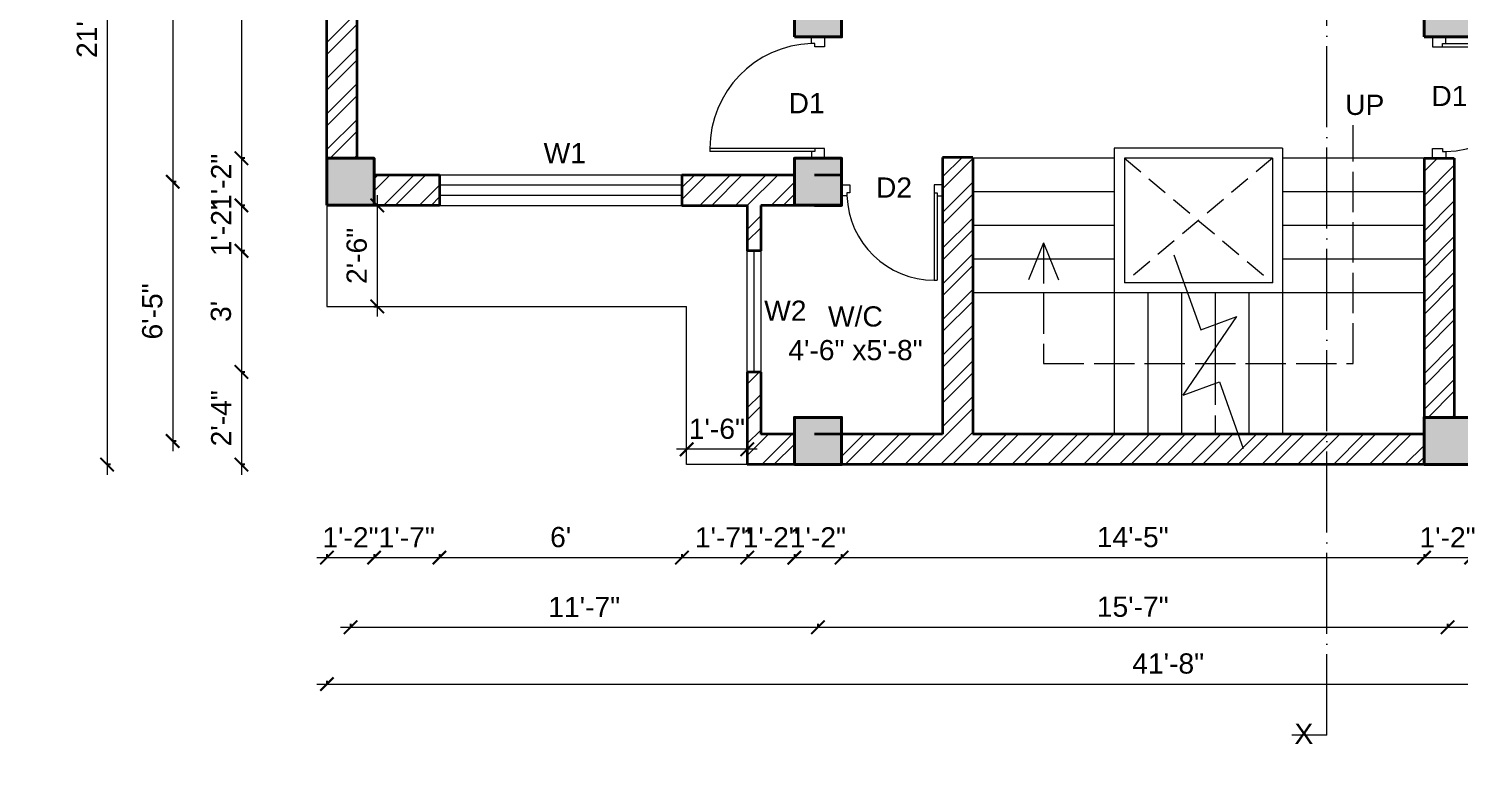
# Model space of a CAD drawing. Header units: inches. Extents: x -12071822 to 12321209, y -1222525 to 1319227.
# Drawn here: x 129049.5 to 129474.4, y 37190.6 to 37409.4 of the extents above; entities that cross this region are included whole.
import ezdxf

# ---------------------------------------------------------------- set-up
doc = ezdxf.new("R2010")
doc.units = ezdxf.units.IN
doc.header["$MEASUREMENT"] = 0
doc.header["$PDMODE"] = 35
for name, pattern in [('ACAD_ISO02W100', [15, 12, -3]), ('ACAD_ISO04W100', [30, 24, -3, 0, -3]), ('DASHED', [19.05, 12.7, -6.35])]:
    doc.linetypes.add(name, pattern=pattern)
for name, color, linetype, lineweight in [('Column', 181, 'Continuous', 40), ('Dimension', 130, 'Continuous', 9), ('Hatch', 9, 'Continuous', 9), ('Hidden', 254, 'ACAD_ISO02W100', 15), ('SECTION', 7, 'ACAD_ISO04W100', 18), ('SITE BOUNDARY', 1, 'Continuous', 30), ('Stairs', 61, 'Continuous', 18), ('TEXT', 255, 'Continuous', 35), ('Walls', 11, 'Continuous', 35), ('Windows', 151, 'Continuous', 15)]:
    doc.layers.add(name, color=color, linetype=linetype, lineweight=lineweight)
doc.styles.get("Standard").update_dxf_attribs({"font": 'arial.ttf'})
doc.dimstyles.get("Standard").update_dxf_attribs({"dimtxt": 6, "dimasz": 4, "dimexe": 0, "dimexo": 6, "dimgap": 3, "dimtad": 1, "dimdec": 0, "dimzin": 0, "dimdsep": 46, "dimlunit": 4, "dimtxsty": 'Standard', "dimblk": 'ARCHTICK', "dimcen": 0.09, "dimdle": 3, "dimclrd": 256, "dimadec": 0, "dimazin": 0, "dimtfac": 1, "dimtdec": 0, "dimtofl": 0, "dimtmove": 0, "dimatfit": 3, "dimfxl": 1, "dimfxlon": 1, "dimtolj": 1, "dimtzin": 0, "dimlwd": -1, "dimarcsym": 0})
pattern_1 = [(45, (6550.683, -1273.291), (-5.30330086, 5.30330086), []), (45, (6554.2185, -1273.291), (-5.30330086, 5.30330086), [])]

# ---------------------------------------------------------------- blocks, each defined once
blk = doc.blocks.new('colm')
at = {"layer": 'Hatch'}
h = blk.add_hatch(color=256, dxfattribs=at)
h.dxf.hatch_style = 1
h.paths.add_polyline_path([(66705.71, 8319.73), (66705.71, 8307.73), (66717.71, 8307.73), (66717.71, 8319.73)])
at = {"layer": 'Column'}
blk.add_lwpolyline([(66705.71, 8307.73), (66717.71, 8307.73), (66717.71, 8319.73), (66705.71, 8319.73)], close=True, dxfattribs=at)
blk = doc.blocks.new('GFFGS')
at = {"layer": 'Windows'}
for p, q in [((97915.22, 19628.63), (97915.22, 19658.74)), ((97916.19, 19658.74), (97915.22, 19658.74)), ((97916.19, 19627.65), (97916.19, 19658.77)), ((97915.22, 19628.63), (97913.27, 19628.63)), ((97913.27, 19628.63), (97913.27, 19624.73)), ((97915.22, 19627.65), (97915.22, 19628.63)), ((97916.19, 19627.65), (97915.22, 19627.65)), ((97916.19, 19624.73), (97916.19, 19627.65)), ((97946.35, 19624.73), (97946.35, 19627.65)), ((97946.35, 19627.65), (97947.32, 19627.65)), ((97947.32, 19627.65), (97947.32, 19628.63)), ((97947.32, 19628.63), (97949.27, 19628.63)), ((97949.27, 19628.63), (97949.27, 19624.73)), ((97913.27, 19624.73), (97916.19, 19624.73)), ((97949.27, 19624.73), (97946.35, 19624.73))]:
    blk.add_line(p, q, dxfattribs=at)
blk.add_arc((97916.25, 19627.66), 31.08, 1.7801, 90.1235, dxfattribs=at)
blk = doc.blocks.new('_ArchTick')
at = {"color": 0, "linetype": 'ByBlock', "const_width": 0.15}
blk.add_lwpolyline([(-0.5, -0.5), (0.5, 0.5)], dxfattribs=at)
blk = doc.blocks.new('*D203')
at = {"layer": 'Defpoints', "color": 0, "transparency": 16777216}
for p in [(129138.08, 37518.41), (129112.69, 37370.91), (129138.08, 37370.91)]:
    blk.add_point(p, dxfattribs=at)
at = {"layer": 'Dimension', "transparency": 16777216}
blk.add_line((129112.69, 37521.41), (129112.69, 37367.91), dxfattribs=at)
at = {"layer": 'Dimension', "color": 0, "lineweight": -2, "transparency": 16777216}
for p, q in [((129113.69, 37518.41), (129112.69, 37518.41)), ((129113.69, 37370.91), (129112.69, 37370.91))]:
    blk.add_line(p, q, dxfattribs=at)
at = {"layer": 'Dimension', "transparency": 16777216, "xscale": 4, "yscale": 4, "zscale": 4}
for p, rotation in [((129112.69, 37518.41), 90), ((129112.69, 37370.91), 270)]:
    blk.add_blockref('_ArchTick', p, dxfattribs=dict(at, rotation=rotation))
at = {"layer": 'Dimension', "color": 0, "lineweight": -2, "transparency": 16777216, "insert": (129106.62, 37444.66), "char_height": 6, "attachment_point": 5, "rotation": 90}
blk.add_mtext('\\A1;12\'-3"', dxfattribs=at)
blk = doc.blocks.new('*D204')
at = {"layer": 'Defpoints', "color": 0, "transparency": 16777216}
for p in [(129138.08, 37370.91), (129112.69, 37356.91), (129138.08, 37356.91)]:
    blk.add_point(p, dxfattribs=at)
at = {"layer": 'Dimension', "transparency": 16777216}
blk.add_line((129112.69, 37373.91), (129112.69, 37353.91), dxfattribs=at)
at = {"layer": 'Dimension', "color": 0, "lineweight": -2, "transparency": 16777216}
for p, q in [((129113.69, 37370.91), (129112.69, 37370.91)), ((129113.69, 37356.91), (129112.69, 37356.91))]:
    blk.add_line(p, q, dxfattribs=at)
at = {"layer": 'Dimension', "transparency": 16777216, "xscale": 4, "yscale": 4, "zscale": 4}
for p, rotation in [((129112.69, 37370.91), 90), ((129112.69, 37356.91), 270)]:
    blk.add_blockref('_ArchTick', p, dxfattribs=dict(at, rotation=rotation))
at = {"layer": 'Dimension', "color": 0, "lineweight": -2, "transparency": 16777216, "insert": (129106.67, 37363.91), "char_height": 6, "attachment_point": 5, "rotation": 90}
blk.add_mtext('\\A1;1\'-2"', dxfattribs=at)
blk = doc.blocks.new('*D205')
at = {"layer": 'Defpoints', "color": 0, "transparency": 16777216}
for p in [(129138.08, 37356.91), (129112.69, 37343.41), (129262.9, 37343.41)]:
    blk.add_point(p, dxfattribs=at)
at = {"layer": 'Dimension', "transparency": 16777216}
blk.add_line((129112.69, 37359.91), (129112.69, 37340.41), dxfattribs=at)
at = {"layer": 'Dimension', "color": 0, "lineweight": -2, "transparency": 16777216}
for p, q in [((129113.69, 37356.91), (129112.69, 37356.91)), ((129113.69, 37343.41), (129112.69, 37343.41))]:
    blk.add_line(p, q, dxfattribs=at)
at = {"layer": 'Dimension', "transparency": 16777216, "xscale": 4, "yscale": 4, "zscale": 4}
for p, rotation in [((129112.69, 37356.91), 90), ((129112.69, 37343.41), 270)]:
    blk.add_blockref('_ArchTick', p, dxfattribs=dict(at, rotation=rotation))
at = {"layer": 'Dimension', "color": 0, "lineweight": -2, "transparency": 16777216, "insert": (129106.67, 37350.16), "char_height": 6, "attachment_point": 5, "rotation": 90}
blk.add_mtext('\\A1;1\'-2"', dxfattribs=at)
blk = doc.blocks.new('*D206')
at = {"layer": 'Defpoints', "color": 0, "transparency": 16777216}
for p in [(129262.9, 37343.41), (129112.69, 37307.41), (129262.9, 37307.41)]:
    blk.add_point(p, dxfattribs=at)
at = {"layer": 'Dimension', "transparency": 16777216}
blk.add_line((129112.69, 37346.41), (129112.69, 37304.41), dxfattribs=at)
at = {"layer": 'Dimension', "color": 0, "lineweight": -2, "transparency": 16777216}
for p, q in [((129113.69, 37343.41), (129112.69, 37343.41)), ((129113.69, 37307.41), (129112.69, 37307.41))]:
    blk.add_line(p, q, dxfattribs=at)
at = {"layer": 'Dimension', "transparency": 16777216, "xscale": 4, "yscale": 4, "zscale": 4}
for p, rotation in [((129112.69, 37343.41), 90), ((129112.69, 37307.41), 270)]:
    blk.add_blockref('_ArchTick', p, dxfattribs=dict(at, rotation=rotation))
at = {"layer": 'Dimension', "color": 0, "lineweight": -2, "transparency": 16777216, "insert": (129106.62, 37325.41), "char_height": 6, "attachment_point": 5, "rotation": 90}
blk.add_mtext("\\A1;3'", dxfattribs=at)
blk = doc.blocks.new('*D207')
at = {"layer": 'Defpoints', "color": 0, "transparency": 16777216}
for p in [(129262.9, 37307.41), (129112.69, 37279.91), (129262.9, 37279.91)]:
    blk.add_point(p, dxfattribs=at)
at = {"layer": 'Dimension', "transparency": 16777216}
blk.add_line((129112.69, 37310.41), (129112.69, 37276.91), dxfattribs=at)
at = {"layer": 'Dimension', "color": 0, "lineweight": -2, "transparency": 16777216}
for p, q in [((129113.69, 37307.41), (129112.69, 37307.41)), ((129113.69, 37279.91), (129112.69, 37279.91))]:
    blk.add_line(p, q, dxfattribs=at)
at = {"layer": 'Dimension', "transparency": 16777216, "xscale": 4, "yscale": 4, "zscale": 4}
for p, rotation in [((129112.69, 37307.41), 90), ((129112.69, 37279.91), 270)]:
    blk.add_blockref('_ArchTick', p, dxfattribs=dict(at, rotation=rotation))
at = {"layer": 'Dimension', "color": 0, "lineweight": -2, "transparency": 16777216, "insert": (129106.67, 37293.66), "char_height": 6, "attachment_point": 5, "rotation": 90}
blk.add_mtext('\\A1;2\'-4"', dxfattribs=at)
blk = doc.blocks.new('*D208')
at = {"layer": 'Defpoints', "color": 0, "transparency": 16777216}
for p in [(129138.08, 37525.41), (129092.28, 37363.91), (129138.08, 37363.91)]:
    blk.add_point(p, dxfattribs=at)
at = {"layer": 'Dimension', "transparency": 16777216}
blk.add_line((129092.28, 37528.41), (129092.28, 37360.91), dxfattribs=at)
at = {"layer": 'Dimension', "color": 0, "lineweight": -2, "transparency": 16777216}
for p, q in [((129093.28, 37525.41), (129092.28, 37525.41)), ((129093.28, 37363.91), (129092.28, 37363.91))]:
    blk.add_line(p, q, dxfattribs=at)
at = {"layer": 'Dimension', "transparency": 16777216, "xscale": 4, "yscale": 4, "zscale": 4}
for p, rotation in [((129092.28, 37525.41), 90), ((129092.28, 37363.91), 270)]:
    blk.add_blockref('_ArchTick', p, dxfattribs=dict(at, rotation=rotation))
at = {"layer": 'Dimension', "color": 0, "lineweight": -2, "transparency": 16777216, "insert": (129086.22, 37444.66), "char_height": 6, "attachment_point": 5, "rotation": 90}
blk.add_mtext('\\A1;13\'-5"', dxfattribs=at)
blk = doc.blocks.new('*D209')
at = {"layer": 'Defpoints', "color": 0, "transparency": 16777216}
for p in [(129138.08, 37363.91), (129092.28, 37286.91), (129276.9, 37286.91)]:
    blk.add_point(p, dxfattribs=at)
at = {"layer": 'Dimension', "transparency": 16777216}
blk.add_line((129092.28, 37366.91), (129092.28, 37283.91), dxfattribs=at)
at = {"layer": 'Dimension', "color": 0, "lineweight": -2, "transparency": 16777216}
for p, q in [((129093.28, 37363.91), (129092.28, 37363.91)), ((129093.28, 37286.91), (129092.28, 37286.91))]:
    blk.add_line(p, q, dxfattribs=at)
at = {"layer": 'Dimension', "transparency": 16777216, "xscale": 4, "yscale": 4, "zscale": 4}
for p, rotation in [((129092.28, 37363.91), 90), ((129092.28, 37286.91), 270)]:
    blk.add_blockref('_ArchTick', p, dxfattribs=dict(at, rotation=rotation))
at = {"layer": 'Dimension', "color": 0, "lineweight": -2, "transparency": 16777216, "insert": (129086.22, 37325.41), "char_height": 6, "attachment_point": 5, "rotation": 90}
blk.add_mtext('\\A1;6\'-5"', dxfattribs=at)
blk = doc.blocks.new('*D53')
at = {"layer": 'Defpoints', "color": 0, "transparency": 16777216}
for p in [(129138.08, 37532.41), (129072.77, 37279.91), (129262.9, 37279.91)]:
    blk.add_point(p, dxfattribs=at)
at = {"layer": 'Dimension', "transparency": 16777216}
blk.add_line((129072.77, 37535.41), (129072.77, 37276.91), dxfattribs=at)
at = {"layer": 'Dimension', "color": 0, "lineweight": -2, "transparency": 16777216}
for p, q in [((129073.77, 37532.41), (129072.77, 37532.41)), ((129073.77, 37279.91), (129072.77, 37279.91))]:
    blk.add_line(p, q, dxfattribs=at)
at = {"layer": 'Dimension', "transparency": 16777216, "xscale": 4, "yscale": 4, "zscale": 4}
for p, rotation in [((129072.77, 37532.41), 90), ((129072.77, 37279.91), 270)]:
    blk.add_blockref('_ArchTick', p, dxfattribs=dict(at, rotation=rotation))
at = {"layer": 'Dimension', "color": 0, "lineweight": -2, "transparency": 16777216, "insert": (129066.76, 37406.16), "char_height": 6, "attachment_point": 5, "rotation": 90}
blk.add_mtext("\\A1;21'", dxfattribs=at)
blk = doc.blocks.new('*D54')
at = {"layer": 'Defpoints', "color": 0, "transparency": 16777216}
for p in [(129138.08, 37356.91), (129152.08, 37356.91), (129152.08, 37252.28)]:
    blk.add_point(p, dxfattribs=at)
at = {"layer": 'Dimension', "color": 0, "lineweight": -2, "transparency": 16777216}
for p, q in [((129138.08, 37253.28), (129138.08, 37252.28)), ((129152.08, 37253.28), (129152.08, 37252.28))]:
    blk.add_line(p, q, dxfattribs=at)
at = {"layer": 'Dimension', "transparency": 16777216}
blk.add_line((129135.08, 37252.28), (129155.08, 37252.28), dxfattribs=at)
at = {"layer": 'Dimension', "transparency": 16777216, "xscale": 4, "yscale": 4, "zscale": 4, "rotation": 180}
blk.add_blockref('_ArchTick', (129138.08, 37252.28), dxfattribs=at)
at = {"layer": 'Dimension', "transparency": 16777216, "xscale": 4, "yscale": 4, "zscale": 4}
blk.add_blockref('_ArchTick', (129152.08, 37252.28), dxfattribs=at)
at = {"layer": 'Dimension', "color": 0, "lineweight": -2, "transparency": 16777216, "insert": (129145.08, 37258.29), "char_height": 6, "attachment_point": 5}
blk.add_mtext('\\A1;1\'-2"', dxfattribs=at)
blk = doc.blocks.new('*D210')
at = {"layer": 'Defpoints', "color": 0, "transparency": 16777216}
for p in [(129243.49, 37356.91), (129262.9, 37279.91), (129262.9, 37252.28)]:
    blk.add_point(p, dxfattribs=at)
at = {"layer": 'Dimension', "color": 0, "lineweight": -2, "transparency": 16777216}
for p, q in [((129243.49, 37253.28), (129243.49, 37252.28)), ((129262.9, 37253.28), (129262.9, 37252.28))]:
    blk.add_line(p, q, dxfattribs=at)
at = {"layer": 'Dimension', "transparency": 16777216}
blk.add_line((129240.49, 37252.28), (129265.9, 37252.28), dxfattribs=at)
at = {"layer": 'Dimension', "transparency": 16777216, "xscale": 4, "yscale": 4, "zscale": 4, "rotation": 180}
blk.add_blockref('_ArchTick', (129243.49, 37252.28), dxfattribs=at)
at = {"layer": 'Dimension', "transparency": 16777216, "xscale": 4, "yscale": 4, "zscale": 4}
blk.add_blockref('_ArchTick', (129262.9, 37252.28), dxfattribs=at)
at = {"layer": 'Dimension', "color": 0, "lineweight": -2, "transparency": 16777216, "insert": (129255.7, 37258.29), "char_height": 6, "attachment_point": 5}
blk.add_mtext('\\A1;1\'-7"', dxfattribs=at)
blk = doc.blocks.new('*D211')
at = {"layer": 'Defpoints', "color": 0, "transparency": 16777216}
for p in [(129262.9, 37279.91), (129276.9, 37279.91), (129276.9, 37252.28)]:
    blk.add_point(p, dxfattribs=at)
at = {"layer": 'Dimension', "color": 0, "lineweight": -2, "transparency": 16777216}
for p, q in [((129262.9, 37253.28), (129262.9, 37252.28)), ((129276.9, 37253.28), (129276.9, 37252.28))]:
    blk.add_line(p, q, dxfattribs=at)
at = {"layer": 'Dimension', "transparency": 16777216}
blk.add_line((129259.9, 37252.28), (129279.9, 37252.28), dxfattribs=at)
at = {"layer": 'Dimension', "transparency": 16777216, "xscale": 4, "yscale": 4, "zscale": 4, "rotation": 180}
blk.add_blockref('_ArchTick', (129262.9, 37252.28), dxfattribs=at)
at = {"layer": 'Dimension', "transparency": 16777216, "xscale": 4, "yscale": 4, "zscale": 4}
blk.add_blockref('_ArchTick', (129276.9, 37252.28), dxfattribs=at)
at = {"layer": 'Dimension', "color": 0, "lineweight": -2, "transparency": 16777216, "insert": (129269.9, 37258.29), "char_height": 6, "attachment_point": 5}
blk.add_mtext('\\A1;1\'-2"', dxfattribs=at)
blk = doc.blocks.new('*D212')
at = {"layer": 'Defpoints', "color": 0, "transparency": 16777216}
for p in [(129276.9, 37279.91), (129290.9, 37279.91), (129290.9, 37252.28)]:
    blk.add_point(p, dxfattribs=at)
at = {"layer": 'Dimension', "color": 0, "lineweight": -2, "transparency": 16777216}
for p, q in [((129276.9, 37253.28), (129276.9, 37252.28)), ((129290.9, 37253.28), (129290.9, 37252.28))]:
    blk.add_line(p, q, dxfattribs=at)
at = {"layer": 'Dimension', "transparency": 16777216}
blk.add_line((129273.9, 37252.28), (129293.9, 37252.28), dxfattribs=at)
at = {"layer": 'Dimension', "transparency": 16777216, "xscale": 4, "yscale": 4, "zscale": 4, "rotation": 180}
blk.add_blockref('_ArchTick', (129276.9, 37252.28), dxfattribs=at)
at = {"layer": 'Dimension', "transparency": 16777216, "xscale": 4, "yscale": 4, "zscale": 4}
blk.add_blockref('_ArchTick', (129290.9, 37252.28), dxfattribs=at)
at = {"layer": 'Dimension', "color": 0, "lineweight": -2, "transparency": 16777216, "insert": (129283.9, 37258.29), "char_height": 6, "attachment_point": 5}
blk.add_mtext('\\A1;1\'-2"', dxfattribs=at)
blk = doc.blocks.new('*D213')
at = {"layer": 'Defpoints', "color": 0, "transparency": 16777216}
for p in [(129463.9, 37279.91), (129477.9, 37279.91), (129477.9, 37252.28)]:
    blk.add_point(p, dxfattribs=at)
at = {"layer": 'Dimension', "color": 0, "lineweight": -2, "transparency": 16777216}
for p, q in [((129463.9, 37253.28), (129463.9, 37252.28)), ((129477.9, 37253.28), (129477.9, 37252.28))]:
    blk.add_line(p, q, dxfattribs=at)
at = {"layer": 'Dimension', "transparency": 16777216}
blk.add_line((129460.9, 37252.28), (129480.9, 37252.28), dxfattribs=at)
at = {"layer": 'Dimension', "transparency": 16777216, "xscale": 4, "yscale": 4, "zscale": 4, "rotation": 180}
blk.add_blockref('_ArchTick', (129463.9, 37252.28), dxfattribs=at)
at = {"layer": 'Dimension', "transparency": 16777216, "xscale": 4, "yscale": 4, "zscale": 4}
blk.add_blockref('_ArchTick', (129477.9, 37252.28), dxfattribs=at)
at = {"layer": 'Dimension', "color": 0, "lineweight": -2, "transparency": 16777216, "insert": (129470.9, 37258.29), "char_height": 6, "attachment_point": 5}
blk.add_mtext('\\A1;1\'-2"', dxfattribs=at)
blk = doc.blocks.new('*D216')
at = {"layer": 'Defpoints', "color": 0, "transparency": 16777216}
for p in [(129145.08, 37356.91), (129283.9, 37279.91), (129283.9, 37231.58)]:
    blk.add_point(p, dxfattribs=at)
at = {"layer": 'Dimension', "transparency": 16777216}
blk.add_line((129142.08, 37231.58), (129286.9, 37231.58), dxfattribs=at)
at = {"layer": 'Dimension', "color": 0, "lineweight": -2, "transparency": 16777216}
for p, q in [((129145.08, 37232.58), (129145.08, 37231.58)), ((129283.9, 37232.58), (129283.9, 37231.58))]:
    blk.add_line(p, q, dxfattribs=at)
at = {"layer": 'Dimension', "transparency": 16777216, "xscale": 4, "yscale": 4, "zscale": 4, "rotation": 180}
blk.add_blockref('_ArchTick', (129145.08, 37231.58), dxfattribs=at)
at = {"layer": 'Dimension', "transparency": 16777216, "xscale": 4, "yscale": 4, "zscale": 4}
blk.add_blockref('_ArchTick', (129283.9, 37231.58), dxfattribs=at)
at = {"layer": 'Dimension', "color": 0, "lineweight": -2, "transparency": 16777216, "insert": (129214.49, 37237.59), "char_height": 6, "attachment_point": 5}
blk.add_mtext('\\A1;11\'-7"', dxfattribs=at)
blk = doc.blocks.new('*D217')
at = {"layer": 'Defpoints', "color": 0, "transparency": 16777216}
for p in [(129283.9, 37279.91), (129470.9, 37279.91), (129470.9, 37231.58)]:
    blk.add_point(p, dxfattribs=at)
at = {"layer": 'Dimension', "transparency": 16777216}
blk.add_line((129280.9, 37231.58), (129473.9, 37231.58), dxfattribs=at)
at = {"layer": 'Dimension', "color": 0, "lineweight": -2, "transparency": 16777216}
for p, q in [((129283.9, 37232.58), (129283.9, 37231.58)), ((129470.9, 37232.58), (129470.9, 37231.58))]:
    blk.add_line(p, q, dxfattribs=at)
at = {"layer": 'Dimension', "transparency": 16777216, "xscale": 4, "yscale": 4, "zscale": 4, "rotation": 180}
blk.add_blockref('_ArchTick', (129283.9, 37231.58), dxfattribs=at)
at = {"layer": 'Dimension', "transparency": 16777216, "xscale": 4, "yscale": 4, "zscale": 4}
blk.add_blockref('_ArchTick', (129470.9, 37231.58), dxfattribs=at)
at = {"layer": 'Dimension', "color": 0, "lineweight": -2, "transparency": 16777216, "insert": (129377.4, 37237.65), "char_height": 6, "attachment_point": 5}
blk.add_mtext('\\A1;15\'-7"', dxfattribs=at)
blk = doc.blocks.new('*D218')
at = {"layer": 'Defpoints', "color": 0, "transparency": 16777216}
for p in [(129470.9, 37279.91), (129630.78, 37279.91), (129630.78, 37231.58)]:
    blk.add_point(p, dxfattribs=at)
at = {"layer": 'Dimension', "transparency": 16777216}
blk.add_line((129467.9, 37231.58), (129633.78, 37231.58), dxfattribs=at)
at = {"layer": 'Dimension', "color": 0, "lineweight": -2, "transparency": 16777216}
for p, q in [((129470.9, 37232.58), (129470.9, 37231.58)), ((129630.78, 37232.58), (129630.78, 37231.58))]:
    blk.add_line(p, q, dxfattribs=at)
at = {"layer": 'Dimension', "transparency": 16777216, "xscale": 4, "yscale": 4, "zscale": 4, "rotation": 180}
blk.add_blockref('_ArchTick', (129470.9, 37231.58), dxfattribs=at)
at = {"layer": 'Dimension', "transparency": 16777216, "xscale": 4, "yscale": 4, "zscale": 4}
blk.add_blockref('_ArchTick', (129630.78, 37231.58), dxfattribs=at)
at = {"layer": 'Dimension', "color": 0, "lineweight": -2, "transparency": 16777216, "insert": (129550.84, 37237.65), "char_height": 6, "attachment_point": 5}
blk.add_mtext('\\A1;13\'-4"', dxfattribs=at)
blk = doc.blocks.new('*D55')
at = {"layer": 'Defpoints', "color": 0, "transparency": 16777216}
for p in [(129138.08, 37356.91), (129637.78, 37279.91), (129637.78, 37214.71)]:
    blk.add_point(p, dxfattribs=at)
at = {"layer": 'Dimension', "transparency": 16777216}
blk.add_line((129135.08, 37214.71), (129640.78, 37214.71), dxfattribs=at)
at = {"layer": 'Dimension', "color": 0, "lineweight": -2, "transparency": 16777216}
for p, q in [((129138.08, 37215.71), (129138.08, 37214.71)), ((129637.78, 37215.71), (129637.78, 37214.71))]:
    blk.add_line(p, q, dxfattribs=at)
at = {"layer": 'Dimension', "transparency": 16777216, "xscale": 4, "yscale": 4, "zscale": 4, "rotation": 180}
blk.add_blockref('_ArchTick', (129138.08, 37214.71), dxfattribs=at)
at = {"layer": 'Dimension', "transparency": 16777216, "xscale": 4, "yscale": 4, "zscale": 4}
blk.add_blockref('_ArchTick', (129637.78, 37214.71), dxfattribs=at)
at = {"layer": 'Dimension', "color": 0, "lineweight": -2, "transparency": 16777216, "insert": (129387.93, 37220.78), "char_height": 6, "attachment_point": 5}
blk.add_mtext('\\A1;41\'-8"', dxfattribs=at)
blk = doc.blocks.new('*D221')
at = {"layer": 'Defpoints', "color": 0, "transparency": 16777216}
for p in [(129152.08, 37356.91), (129171.49, 37356.91), (129171.49, 37252.28)]:
    blk.add_point(p, dxfattribs=at)
at = {"layer": 'Dimension', "color": 0, "lineweight": -2, "transparency": 16777216}
for p, q in [((129152.08, 37253.28), (129152.08, 37252.28)), ((129171.49, 37253.28), (129171.49, 37252.28))]:
    blk.add_line(p, q, dxfattribs=at)
at = {"layer": 'Dimension', "transparency": 16777216}
blk.add_line((129149.08, 37252.28), (129174.49, 37252.28), dxfattribs=at)
at = {"layer": 'Dimension', "transparency": 16777216, "xscale": 4, "yscale": 4, "zscale": 4, "rotation": 180}
blk.add_blockref('_ArchTick', (129152.08, 37252.28), dxfattribs=at)
at = {"layer": 'Dimension', "transparency": 16777216, "xscale": 4, "yscale": 4, "zscale": 4}
blk.add_blockref('_ArchTick', (129171.49, 37252.28), dxfattribs=at)
at = {"layer": 'Dimension', "color": 0, "transparency": 16777216, "insert": (129161.79, 37258.29), "char_height": 6, "attachment_point": 5}
blk.add_mtext('\\A1;1\'-7"', dxfattribs=at)
blk = doc.blocks.new('*D222')
at = {"layer": 'Defpoints', "color": 0, "transparency": 16777216}
for p in [(129171.49, 37356.91), (129243.49, 37356.91), (129243.49, 37252.28)]:
    blk.add_point(p, dxfattribs=at)
at = {"layer": 'Dimension', "color": 0, "lineweight": -2, "transparency": 16777216}
for p, q in [((129171.49, 37253.28), (129171.49, 37252.28)), ((129243.49, 37253.28), (129243.49, 37252.28))]:
    blk.add_line(p, q, dxfattribs=at)
at = {"layer": 'Dimension', "transparency": 16777216}
blk.add_line((129168.49, 37252.28), (129246.49, 37252.28), dxfattribs=at)
at = {"layer": 'Dimension', "transparency": 16777216, "xscale": 4, "yscale": 4, "zscale": 4, "rotation": 180}
blk.add_blockref('_ArchTick', (129171.49, 37252.28), dxfattribs=at)
at = {"layer": 'Dimension', "transparency": 16777216, "xscale": 4, "yscale": 4, "zscale": 4}
blk.add_blockref('_ArchTick', (129243.49, 37252.28), dxfattribs=at)
at = {"layer": 'Dimension', "color": 0, "transparency": 16777216, "insert": (129207.49, 37258.34), "char_height": 6, "attachment_point": 5}
blk.add_mtext("\\A1;6'", dxfattribs=at)
blk = doc.blocks.new('*D329')
at = {"layer": 'Defpoints', "color": 0, "transparency": 16777216}
for p in [(129138.08, 37356.91), (129138.08, 37326.91), (129153, 37326.91)]:
    blk.add_point(p, dxfattribs=at)
at = {"layer": 'Windows', "transparency": 16777216}
blk.add_line((129153, 37359.91), (129153, 37323.91), dxfattribs=at)
at = {"layer": 'Windows', "color": 0, "lineweight": -2, "transparency": 16777216}
for p, q in [((129152, 37356.91), (129153, 37356.91)), ((129152, 37326.91), (129153, 37326.91))]:
    blk.add_line(p, q, dxfattribs=at)
at = {"layer": 'Windows', "transparency": 16777216, "xscale": 4, "yscale": 4, "zscale": 4}
for p, rotation in [((129153, 37356.91), 90), ((129153, 37326.91), 270)]:
    blk.add_blockref('_ArchTick', p, dxfattribs=dict(at, rotation=rotation))
at = {"layer": 'Windows', "color": 0, "transparency": 16777216, "insert": (129146.94, 37341.91), "char_height": 6, "attachment_point": 5, "rotation": 90}
blk.add_mtext('\\A1;2\'-6"', dxfattribs=at)
blk = doc.blocks.new('*D330')
at = {"layer": 'Defpoints', "color": 0, "transparency": 16777216}
for p in [(129244.9, 37284.45), (129244.9, 37279.91), (129262.9, 37279.91)]:
    blk.add_point(p, dxfattribs=at)
at = {"layer": 'Windows', "transparency": 16777216}
blk.add_line((129265.9, 37284.45), (129241.9, 37284.45), dxfattribs=at)
at = {"layer": 'Windows', "transparency": 16777216, "xscale": 4, "yscale": 4, "zscale": 4, "rotation": 180}
blk.add_blockref('_ArchTick', (129244.9, 37284.45), dxfattribs=at)
at = {"layer": 'Windows', "transparency": 16777216, "xscale": 4, "yscale": 4, "zscale": 4}
blk.add_blockref('_ArchTick', (129262.9, 37284.45), dxfattribs=at)
at = {"layer": 'Windows', "color": 0, "transparency": 16777216, "insert": (129253.9, 37290.51), "char_height": 6, "attachment_point": 5}
blk.add_mtext('\\A1;1\'-6"', dxfattribs=at)
blk = doc.blocks.new('*D339')
at = {"layer": 'Defpoints', "color": 0, "transparency": 16777216}
for p in [(129290.9, 37279.91), (129463.9, 37279.91), (129463.9, 37252.28)]:
    blk.add_point(p, dxfattribs=at)
at = {"layer": 'Dimension', "color": 0, "lineweight": -2, "transparency": 16777216}
for p, q in [((129290.9, 37253.28), (129290.9, 37252.28)), ((129463.9, 37253.28), (129463.9, 37252.28))]:
    blk.add_line(p, q, dxfattribs=at)
at = {"layer": 'Dimension', "transparency": 16777216}
blk.add_line((129287.9, 37252.28), (129466.9, 37252.28), dxfattribs=at)
at = {"layer": 'Dimension', "transparency": 16777216, "xscale": 4, "yscale": 4, "zscale": 4, "rotation": 180}
blk.add_blockref('_ArchTick', (129290.9, 37252.28), dxfattribs=at)
at = {"layer": 'Dimension', "transparency": 16777216, "xscale": 4, "yscale": 4, "zscale": 4}
blk.add_blockref('_ArchTick', (129463.9, 37252.28), dxfattribs=at)
at = {"layer": 'Dimension', "color": 0, "transparency": 16777216, "insert": (129377.4, 37258.34), "char_height": 6, "attachment_point": 5}
blk.add_mtext('\\A1;14\'-5"', dxfattribs=at)

msp = doc.modelspace()

# ---------------------------------------------------------------- hatches: boundary and pattern name
at = {"layer": 'Hatch'}
h = msp.add_hatch(dxfattribs=at)
h.set_pattern_fill('ANSI32', color=256, scale=20)
h.set_pattern_definition(pattern_1)
h.paths.add_polyline_path([(129147.08, 37518.41), (129138.08, 37518.41), (129138.08, 37370.91), (129147.08, 37370.91)])
h = msp.add_hatch(dxfattribs=at)
h.set_pattern_fill('ANSI32', color=256, scale=20)
h.set_pattern_definition(pattern_1)
h.paths.add_polyline_path([(129329.9, 37288.91), (129329.9, 37371.16), (129320.9, 37371.16), (129320.9, 37288.91), (129290.9, 37288.91), (129290.9, 37279.91), (129463.9, 37279.91), (129463.9, 37288.91)])
h = msp.add_hatch(dxfattribs=at)
h.set_pattern_fill('ANSI32', color=256, scale=20)
h.set_pattern_definition(pattern_1)
h.paths.add_polyline_path([(129472.9, 37370.91), (129463.9, 37370.91), (129463.9, 37293.91), (129472.9, 37293.91)])
h = msp.add_hatch(dxfattribs=at)
h.set_pattern_fill('ANSI32', color=256, scale=20)
h.set_pattern_definition([(45, (3930.4194, -564.577), (-5.30330086, 5.30330086), []), (45, (3933.955, -564.577), (-5.30330086, 5.30330086), [])])
h.paths.add_polyline_path([(129171.49, 37356.91), (129171.49, 37365.91), (129152.08, 37365.91), (129152.08, 37356.91)])
h = msp.add_hatch(dxfattribs=at)
h.set_pattern_fill('ANSI32', color=256, scale=20)
h.set_pattern_definition(pattern_1)
h.paths.add_polyline_path([(129262.9, 37356.91), (129262.9, 37343.41), (129266.9, 37343.41), (129266.9, 37356.91), (129276.9, 37356.91), (129276.9, 37365.91), (129243.49, 37365.91), (129243.49, 37356.91)])
h = msp.add_hatch(dxfattribs=at)
h.set_pattern_fill('ANSI32', color=256, scale=20)
h.set_pattern_definition(pattern_1)
h.paths.add_polyline_path([(129266.9, 37288.91), (129266.9, 37307.41), (129262.9, 37307.41), (129262.9, 37279.91), (129276.9, 37279.91), (129276.9, 37288.91)])

# ---------------------------------------------------------------- linework, layer by layer
at = {"layer": 'Hidden'}
for p, q in [((129442.9, 37309.91), (129442.9, 37380.77)), ((129350.9, 37345.74), (129346.47, 37334.74)), ((129350.9, 37345.74), (129350.9, 37309.91)), ((129350.9, 37345.74), (129355.33, 37334.74)), ((129350.9, 37309.91), (129442.9, 37309.91))]:
    msp.add_line(p, q, dxfattribs=at)
at = {"layer": 'SECTION'}
for q in [(129435.07, 37611.22), (129424.68, 37199.55)]:
    msp.add_line((129435.07, 37199.55), q, dxfattribs=at)
at = {"layer": 'SITE BOUNDARY'}
msp.add_circle((130143.63, 37296.4), 2461.59, dxfattribs=at)
at = {"layer": 'Stairs'}
for p, q in [((129421.9, 37373.91), (129371.9, 37373.91)), ((129371.9, 37373.91), (129371.9, 37288.91)), ((129421.9, 37373.91), (129421.9, 37288.91)), ((129371.9, 37370.91), (129329.9, 37370.91)), ((129418.9, 37370.91), (129374.9, 37370.91)), ((129374.9, 37370.91), (129374.9, 37333.91)), ((129418.9, 37370.91), (129418.9, 37333.91)), ((129463.9, 37370.91), (129421.9, 37370.91)), ((129371.9, 37360.91), (129329.9, 37360.91)), ((129463.9, 37360.91), (129421.9, 37360.91)), ((129138.08, 37356.91), (129138.08, 37326.91)), ((129371.9, 37350.91), (129329.9, 37350.91)), ((129463.9, 37350.91), (129421.9, 37350.91)), ((129389.6, 37342.24), (129397.59, 37319.93)), ((129371.9, 37340.91), (129329.9, 37340.91)), ((129463.9, 37340.91), (129421.9, 37340.91)), ((129393.65, 37333.91), (129374.9, 37333.91)), ((129418.9, 37333.91), (129393.65, 37333.91)), ((129393.65, 37330.91), (129329.9, 37330.91)), ((129381.9, 37330.91), (129381.9, 37288.91)), ((129391.9, 37330.91), (129391.9, 37288.91)), ((129463.9, 37330.91), (129393.65, 37330.91)), ((129401.9, 37330.91), (129401.9, 37321.53)), ((129411.9, 37330.91), (129411.9, 37288.91)), ((129138.08, 37326.91), (129244.9, 37326.91)), ((129244.9, 37279.91), (129244.9, 37326.91)), ((129392.41, 37300.49), (129408.31, 37323.9)), ((129397.59, 37319.93), (129408.31, 37323.9)), ((129401.9, 37321.53), (129401.9, 37314.47)), ((129401.9, 37314.47), (129401.9, 37304)), ((129392.41, 37300.49), (129403.13, 37304.45)), ((129403.13, 37304.45), (129410.2, 37284.7)), ((129262.9, 37279.91), (129244.9, 37279.91))]:
    msp.add_line(p, q, dxfattribs=at)
at = {"layer": 'Stairs', "linetype": 'DASHED', "ltscale": 0.5}
for p, q in [((129418.9, 37370.91), (129374.9, 37333.91)), ((129374.9, 37370.91), (129418.9, 37333.91)), ((129463.9, 37366.57), (129463.9, 37370.91)), ((129401.9, 37304), (129401.9, 37288.91))]:
    msp.add_line(p, q, dxfattribs=at)
at = {"layer": 'Walls'}
for p, q in [((129138.08, 37370.91), (129138.08, 37518.41)), ((129147.08, 37370.91), (129147.08, 37518.41)), ((129320.9, 37371.16), (129320.9, 37288.91)), ((129329.9, 37371.16), (129320.9, 37371.16)), ((129329.9, 37371.16), (129329.9, 37288.91)), ((129463.9, 37370.91), (129463.9, 37293.91)), ((129463.9, 37370.91), (129472.9, 37370.91)), ((129472.9, 37370.91), (129472.9, 37293.91)), ((129171.49, 37365.91), (129152.08, 37365.91)), ((129171.49, 37365.91), (129171.49, 37356.91)), ((129276.9, 37365.91), (129243.49, 37365.91)), ((129243.49, 37365.91), (129243.49, 37356.91)), ((129290.9, 37365.91), (129282.9, 37365.91)), ((129290.9, 37365.91), (129290.9, 37356.91)), ((129171.49, 37356.91), (129152.08, 37356.91)), ((129243.49, 37356.91), (129262.9, 37356.91)), ((129262.9, 37356.91), (129262.9, 37343.41)), ((129266.9, 37356.91), (129266.9, 37343.41)), ((129276.9, 37356.91), (129266.9, 37356.91)), ((129282.9, 37356.91), (129290.9, 37356.91)), ((129266.9, 37343.41), (129262.9, 37343.41)), ((129262.9, 37307.41), (129262.9, 37279.91)), ((129266.9, 37307.41), (129262.9, 37307.41)), ((129266.9, 37307.41), (129266.9, 37288.91)), ((129276.9, 37288.91), (129266.9, 37288.91)), ((129320.9, 37288.91), (129282.9, 37288.91)), ((129463.9, 37288.91), (129329.9, 37288.91)), ((129276.9, 37279.91), (129262.9, 37279.91)), ((129463.9, 37279.91), (129282.9, 37279.91))]:
    msp.add_line(p, q, dxfattribs=at)
at = {"layer": 'Windows'}
for p, q in [((129243.49, 37365.91), (129171.49, 37365.91)), ((129243.49, 37362.91), (129171.49, 37362.91)), ((129171.49, 37359.91), (129243.49, 37359.91)), ((129171.49, 37356.91), (129243.49, 37356.91)), ((129262.9, 37307.41), (129262.9, 37343.41)), ((129264.9, 37343.41), (129264.9, 37307.41)), ((129266.9, 37343.41), (129266.9, 37307.41))]:
    msp.add_line(p, q, dxfattribs=at)

# ---------------------------------------------------------------- block references
at = {"layer": 'Column', "xscale": 1.166666666668081, "yscale": 1.166666666668081, "zscale": 1.166666666668081}
for p in [(51453.58, 27714.57), (51640.58, 27714.57), (51314.76, 27664.57), (51453.58, 27664.57), (51453.58, 27587.57), (51640.58, 27587.57)]:
    msp.add_blockref('colm', p, dxfattribs=at)
at = {"layer": 'Windows'}
for p, rotation in [((148910.58, -60542.36), 90.00000000000001), ((109841.72, 135320.18), 270)]:
    msp.add_blockref('GFFGS', p, dxfattribs=dict(at, rotation=rotation))
at = {"layer": 'Windows', "xscale": 0.8333333333333334, "yscale": 0.8333333333333334, "zscale": 0.8333333333333334, "rotation": 180}
msp.add_blockref('GFFGS', (210915.29, 53716.98), dxfattribs=at)

# ---------------------------------------------------------------- texts
at = {"layer": 'TEXT', "char_height": 6}
for s, width, insert, attachment_point in [('\\pi5.0988;D1', 18.7269, (129270.08, 37390.27), 1), ('UP', 18.7269, (129452.12, 37383.69), 9), ('\\pi5.0988;D1', 18.7269, (129460.98, 37392.41), 1), ('W1', 18.7269, (129202.43, 37375.41), 1), ('\\pi4.55037;D2', 18.7269, (129296.58, 37365.2), 1), ('\\pi3.34914;W2', 18.7269, (129264.58, 37328.62), 1), ('\\pi34.18972;W/C\\P\\pi22.41891;4\'-6" x5\'-8"', 84.2389, (129252.69, 37310.83), 7), ('X', 18.7269, (129431.01, 37202.94), 3)]:
    msp.add_mtext_dynamic_manual_height_columns(s, width=width, gutter_width=1, heights=[0], dxfattribs=dict(at, insert=insert, attachment_point=attachment_point))

# ---------------------------------------------------------------- dimensions: what is measured, and where the dimension line sits
at = {"layer": 'Dimension', "lineweight": -2}
for base, p1, p2, picture, middle in [((129072.7734, 37279.9134), (129138.0846, 37532.4109), (129262.9019, 37279.9134), '*D53', (129066.7611, 37406.1621)), ((129092.2842, 37363.9134), (129138.0846, 37525.4109), (129138.0846, 37363.9134), '*D208', (129086.2187, 37444.6621)), ((129112.686, 37370.9134), (129138.0846, 37518.4109), (129138.0846, 37370.9134), '*D203', (129106.6205, 37444.6621)), ((129092.28, 37286.91), (129138.08, 37363.91), (129276.9, 37286.91), '*D209', (129086.22, 37325.41)), ((129112.69, 37307.41), (129262.9, 37343.41), (129262.9, 37307.41), '*D206', (129106.62, 37325.41)), ((129112.68603176, 37279.91335039), (129262.90190637, 37307.41335039), (129262.90190637, 37279.91335039), '*D207', (129106.67375345, 37293.66335039))]:
    dim = msp.add_linear_dim(base=base, p1=p1, p2=p2, angle=90, dimstyle='Standard', override={"dimtmove": 1}, dxfattribs=at)
    dim.commit()
    dim.dimension.update_dxf_attribs({"geometry": picture, "text_midpoint": middle})
for base, p1, p2, picture, middle in [((129112.69, 37356.91), (129138.08, 37370.91), (129138.08, 37356.91), '*D204', (129112.69, 37363.91)), ((129112.68603176, 37343.41335039), (129138.08455692, 37356.91335039), (129262.90190637, 37343.41335039), '*D205', (129112.68603176, 37350.16335039))]:
    dim = msp.add_linear_dim(base=base, p1=p1, p2=p2, angle=90, dimstyle='Standard', override={"dimtmove": 1}, dxfattribs=at)
    dim.commit()
    dim.dimension.update_dxf_attribs({"geometry": picture, "text_midpoint": middle, "dimtype": 160})
for base, p1, p2, picture, middle in [((129152.08, 37252.28), (129138.08, 37356.91), (129152.08, 37356.91), '*D54', (129145.08, 37252.28)), ((129262.9, 37252.28), (129243.49, 37356.91), (129262.9, 37279.91), '*D210', (129255.7, 37252.28)), ((129276.9, 37252.28), (129262.9, 37279.91), (129276.9, 37279.91), '*D211', (129269.9, 37252.28)), ((129290.9, 37252.28), (129276.9, 37279.91), (129290.9, 37279.91), '*D212', (129283.9, 37252.28)), ((129477.9, 37252.28), (129463.9, 37279.91), (129477.9, 37279.91), '*D213', (129470.9, 37252.28))]:
    dim = msp.add_linear_dim(base=base, p1=p1, p2=p2, dimstyle='Standard', override={"dimtmove": 1}, dxfattribs=at)
    dim.commit()
    dim.dimension.update_dxf_attribs({"geometry": picture, "text_midpoint": middle, "dimtype": 160})
for base, p1, p2, picture, middle in [((129637.78, 37214.71), (129138.08, 37356.91), (129637.78, 37279.91), '*D55', (129387.93, 37220.78)), ((129283.9, 37231.58), (129145.08, 37356.91), (129283.9, 37279.91), '*D216', (129214.49, 37237.59)), ((129470.9, 37231.58), (129283.9, 37279.91), (129470.9, 37279.91), '*D217', (129377.4, 37237.65)), ((129630.78, 37231.58), (129470.9, 37279.91), (129630.78, 37279.91), '*D218', (129550.84, 37237.65))]:
    dim = msp.add_linear_dim(base=base, p1=p1, p2=p2, dimstyle='Standard', override={"dimtmove": 1}, dxfattribs=at)
    dim.commit()
    dim.dimension.update_dxf_attribs({"geometry": picture, "text_midpoint": middle})
at = {"layer": 'Dimension'}
dim = msp.add_linear_dim(base=(129171.49, 37252.28), p1=(129152.08, 37356.91), p2=(129171.49, 37356.91), dimstyle='Standard', override={"dimtmove": 1}, dxfattribs=at)
dim.commit()
dim.dimension.update_dxf_attribs({"geometry": '*D221', "text_midpoint": (129161.79, 37252.28), "dimtype": 160})
for base, p1, p2, picture, middle in [((129243.49, 37252.28), (129171.49, 37356.91), (129243.49, 37356.91), '*D222', (129207.49, 37258.34)), ((129463.9, 37252.28), (129290.9, 37279.91), (129463.9, 37279.91), '*D339', (129377.4, 37258.34))]:
    dim = msp.add_linear_dim(base=base, p1=p1, p2=p2, dimstyle='Standard', override={"dimtmove": 1}, dxfattribs=at)
    dim.commit()
    dim.dimension.update_dxf_attribs({"geometry": picture, "text_midpoint": middle})
at = {"layer": 'Windows'}
dim = msp.add_linear_dim(base=(129153, 37326.91), p1=(129138.08, 37356.91), p2=(129138.08, 37326.91), angle=90, dimstyle='Standard', dxfattribs=at)
dim.commit()
dim.dimension.update_dxf_attribs({"geometry": '*D329', "text_midpoint": (129146.94, 37341.91)})
dim = msp.add_linear_dim(base=(129244.9, 37284.45), p1=(129262.9, 37279.91), p2=(129244.9, 37279.91), dimstyle='Standard', dxfattribs=at)
dim.commit()
dim.dimension.update_dxf_attribs({"geometry": '*D330', "text_midpoint": (129253.9, 37284.45), "dimtype": 160})

doc.saveas('drawing.dxf')
